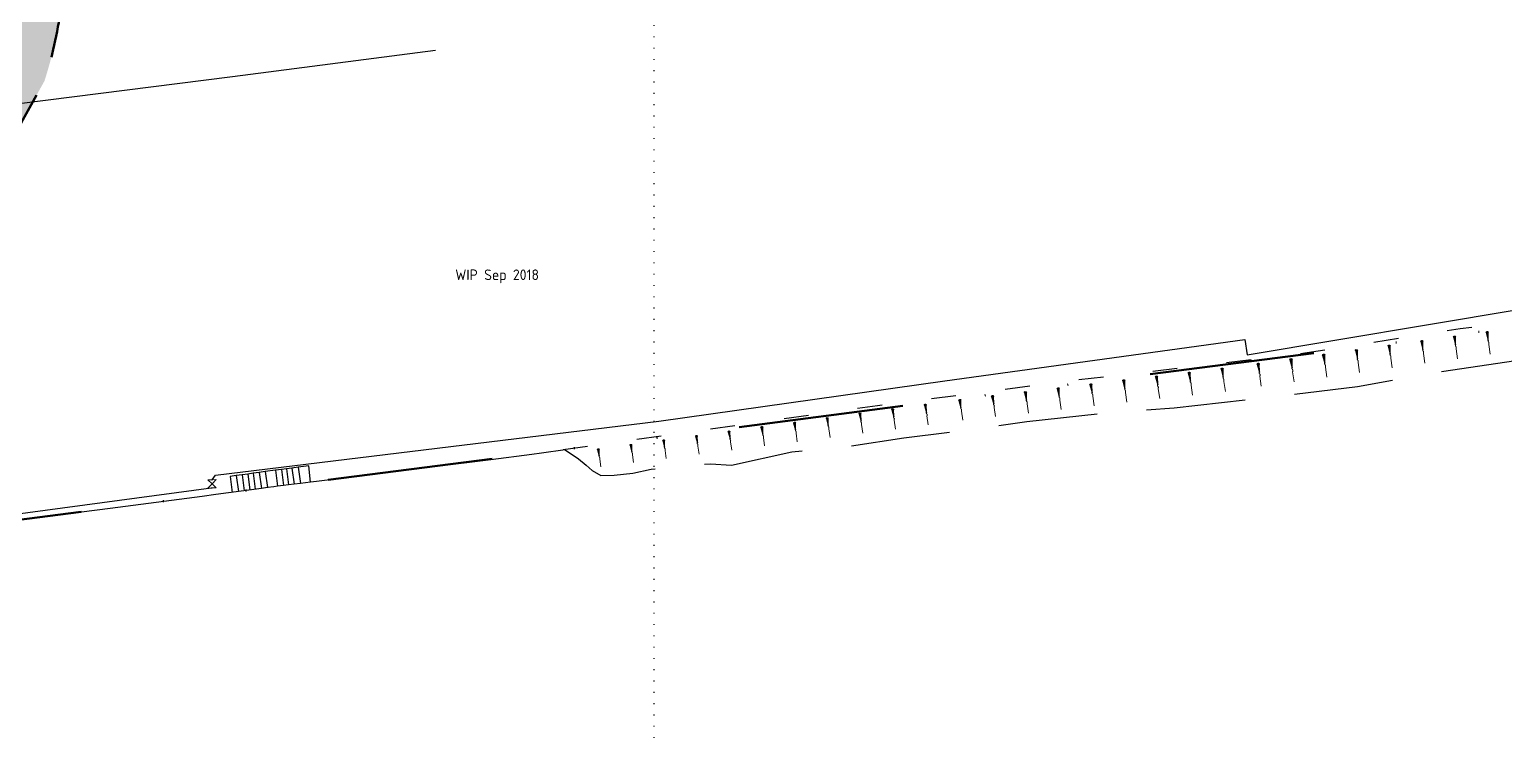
# Model space of a CAD drawing. Header units: millimetres. Extents: x 829698 to 839067, y 817400 to 823544.
# Drawn here: x 834624.4 to 834803.1, y 817902.4 to 817988.1 of the extents above; entities that cross this region are included whole.
import ezdxf

# ---------------------------------------------------------------- set-up
doc = ezdxf.new("R2010")
doc.units = ezdxf.units.MM
for name, pattern in [('3', [18.017443, 12.011629, -6.005814]), ('5', [9.008722, 3.002907, -6.005814]), ('B1_BDYF', [0]), ('DASHED2', [0.375, 0.25, -0.125]), ('DIVIDE', [1.25, 0.5, -0.25, 0, -0.25, 0, -0.25]), ('DOT', [6.35, 0, -6.35])]:
    doc.linetypes.add(name, pattern=pattern)
for name, color, linetype, lineweight in [('01-basemap', 8, 'Continuous', 15), ('01-bdy', 7, 'DIVIDE', 50), ('01-occup', 7, 'DASHED2', 50)]:
    doc.layers.add(name, color=color, linetype=linetype, lineweight=lineweight)
doc.layers.add('01-Grid', color=8, linetype='DOT')
doc.layers.add('01-hatch', color=7, linetype='Continuous', lineweight=0, true_color=0xa8def7)
doc.styles.add('HK_ENG_11', font='HK_ENG.ttf')

msp = doc.modelspace()

# ---------------------------------------------------------------- hatches: boundary and pattern name
at = {"layer": '01-basemap', "linetype": 'Continuous'}
h = msp.add_hatch(color=256, dxfattribs=at)
edge = h.paths.add_edge_path()
edge.add_ellipse((834797.013, 817950.848), major_axis=(0.124, 0.017), ratio=0.7317073, start_angle=0, end_angle=360)
h = msp.add_hatch(color=256, dxfattribs=at)
edge = h.paths.add_edge_path()
edge.add_ellipse((834800.975, 817951.397), major_axis=(0.123, 0.017), ratio=0.7317073, start_angle=0, end_angle=360)
for points in [[(834801.108, 817950.409), (834801.099, 817951.414), (834800.852, 817951.381)], [(834785.262, 817948.199), (834785.252, 817949.216), (834785.003, 817949.182)], [(834789.223, 817948.752), (834789.214, 817949.765), (834788.965, 817949.732)], [(834793.185, 817949.304), (834793.175, 817950.315), (834792.927, 817950.281)], [(834797.147, 817949.857), (834797.137, 817950.864), (834796.89, 817950.831)], [(834773.377, 817946.542), (834773.367, 817947.567), (834773.115, 817947.533)], [(834777.338, 817947.095), (834777.329, 817948.117), (834777.078, 817948.083)], [(834781.3, 817947.647), (834781.29, 817948.666), (834781.04, 817948.632)], [(834761.054, 817945.015), (834761.033, 817946.021), (834760.786, 817945.985)], [(834765.027, 817945.474), (834765.005, 817946.494), (834764.755, 817946.458)], [(834769, 817945.933), (834768.978, 817946.967), (834768.725, 817946.93)], [(834745.161, 817943.18), (834745.141, 817944.13), (834744.908, 817944.095)], [(834749.134, 817943.639), (834749.114, 817944.603), (834748.877, 817944.568)], [(834753.107, 817944.098), (834753.087, 817945.076), (834752.847, 817945.04)], [(834757.081, 817944.556), (834757.06, 817945.548), (834756.816, 817945.513)], [(834729.075, 817941.157), (834729.055, 817942.064), (834728.833, 817942.031)], [(834733.04, 817941.685), (834733.02, 817942.603), (834732.795, 817942.57)], [(834737.214, 817942.262), (834737.195, 817943.184), (834736.969, 817943.151)], [(834741.188, 817942.721), (834741.168, 817943.657), (834740.938, 817943.623)], [(834717.18, 817939.574), (834717.161, 817940.445), (834716.948, 817940.413)], [(834721.145, 817940.102), (834721.126, 817940.985), (834720.909, 817940.953)], [(834725.11, 817940.629), (834725.09, 817941.524), (834724.871, 817941.492)], [(834705.285, 817937.992), (834705.267, 817938.826), (834705.063, 817938.796)], [(834709.25, 817938.519), (834709.232, 817939.366), (834709.024, 817939.335)], [(834713.215, 817939.047), (834713.196, 817939.905), (834712.986, 817939.874)], [(834693.391, 817936.409), (834693.373, 817937.208), (834693.177, 817937.179)], [(834697.355, 817936.936), (834697.338, 817937.747), (834697.139, 817937.718)], [(834701.32, 817937.464), (834701.303, 817938.287), (834701.101, 817938.257)]]:
    msp.add_hatch(color=256, dxfattribs=at).paths.add_polyline_path(points)
h = msp.add_hatch(color=256, dxfattribs=at)
edge = h.paths.add_edge_path()
edge.add_ellipse((834785.127, 817949.199), major_axis=(0.125, 0.017), ratio=0.7317073, start_angle=0, end_angle=360)
h = msp.add_hatch(color=256, dxfattribs=at)
edge = h.paths.add_edge_path()
edge.add_ellipse((834789.089, 817949.749), major_axis=(0.124, 0.017), ratio=0.7317073, start_angle=0, end_angle=360)
h = msp.add_hatch(color=256, dxfattribs=at)
edge = h.paths.add_edge_path()
edge.add_ellipse((834793.051, 817950.298), major_axis=(0.124, 0.017), ratio=0.7317073, start_angle=0, end_angle=360)
h = msp.add_hatch(color=256, dxfattribs=at)
edge = h.paths.add_edge_path()
edge.add_ellipse((834773.241, 817947.55), major_axis=(0.126, 0.017), ratio=0.7317073, start_angle=0, end_angle=360)
h = msp.add_hatch(color=256, dxfattribs=at)
edge = h.paths.add_edge_path()
edge.add_ellipse((834777.203, 817948.1), major_axis=(0.125, 0.017), ratio=0.7317073, start_angle=0, end_angle=360)
h = msp.add_hatch(color=256, dxfattribs=at)
edge = h.paths.add_edge_path()
edge.add_ellipse((834781.165, 817948.649), major_axis=(0.125, 0.017), ratio=0.7317073, start_angle=0, end_angle=360)
h = msp.add_hatch(color=256, dxfattribs=at)
edge = h.paths.add_edge_path()
edge.add_ellipse((834756.938, 817945.531), major_axis=(0.122, 0.018), ratio=0.7317073, start_angle=0, end_angle=360)
h = msp.add_hatch(color=256, dxfattribs=at)
edge = h.paths.add_edge_path()
edge.add_ellipse((834760.909, 817946.003), major_axis=(0.123, 0.018), ratio=0.7317073, start_angle=0, end_angle=360)
h = msp.add_hatch(color=256, dxfattribs=at)
edge = h.paths.add_edge_path()
edge.add_ellipse((834764.88, 817946.476), major_axis=(0.125, 0.018), ratio=0.7317073, start_angle=0, end_angle=360)
h = msp.add_hatch(color=256, dxfattribs=at)
edge = h.paths.add_edge_path()
edge.add_ellipse((834768.852, 817946.949), major_axis=(0.127, 0.019), ratio=0.7317073, start_angle=0, end_angle=360)
h = msp.add_hatch(color=256, dxfattribs=at)
edge = h.paths.add_edge_path()
edge.add_ellipse((834745.024, 817944.113), major_axis=(0.116, 0.017), ratio=0.7317073, start_angle=0, end_angle=360)
h = msp.add_hatch(color=256, dxfattribs=at)
edge = h.paths.add_edge_path()
edge.add_ellipse((834748.995, 817944.585), major_axis=(0.118, 0.017), ratio=0.7317073, start_angle=0, end_angle=360)
h = msp.add_hatch(color=256, dxfattribs=at)
edge = h.paths.add_edge_path()
edge.add_ellipse((834752.967, 817945.058), major_axis=(0.12, 0.018), ratio=0.7317073, start_angle=0, end_angle=360)
h = msp.add_hatch(color=256, dxfattribs=at)
edge = h.paths.add_edge_path()
edge.add_ellipse((834728.944, 817942.047), major_axis=(0.111, 0.016), ratio=0.7317073, start_angle=0, end_angle=360)
h = msp.add_hatch(color=256, dxfattribs=at)
edge = h.paths.add_edge_path()
edge.add_ellipse((834732.907, 817942.587), major_axis=(0.113, 0.017), ratio=0.7317073, start_angle=0, end_angle=360)
h = msp.add_hatch(color=256, dxfattribs=at)
edge = h.paths.add_edge_path()
edge.add_ellipse((834737.082, 817943.167), major_axis=(0.113, 0.017), ratio=0.7317073, start_angle=0, end_angle=360)
h = msp.add_hatch(color=256, dxfattribs=at)
edge = h.paths.add_edge_path()
edge.add_ellipse((834741.053, 817943.64), major_axis=(0.115, 0.017), ratio=0.7317073, start_angle=0, end_angle=360)
h = msp.add_hatch(color=256, dxfattribs=at)
edge = h.paths.add_edge_path()
edge.add_ellipse((834717.054, 817940.429), major_axis=(0.107, 0.016), ratio=0.7317073, start_angle=0, end_angle=360)
h = msp.add_hatch(color=256, dxfattribs=at)
edge = h.paths.add_edge_path()
edge.add_ellipse((834721.017, 817940.969), major_axis=(0.108, 0.016), ratio=0.7317073, start_angle=0, end_angle=360)
h = msp.add_hatch(color=256, dxfattribs=at)
edge = h.paths.add_edge_path()
edge.add_ellipse((834724.981, 817941.508), major_axis=(0.11, 0.016), ratio=0.7317073, start_angle=0, end_angle=360)
h = msp.add_hatch(color=256, dxfattribs=at)
edge = h.paths.add_edge_path()
edge.add_ellipse((834705.165, 817938.811), major_axis=(0.102, 0.015), ratio=0.7317073, start_angle=0, end_angle=360)
h = msp.add_hatch(color=256, dxfattribs=at)
edge = h.paths.add_edge_path()
edge.add_ellipse((834709.128, 817939.351), major_axis=(0.104, 0.015), ratio=0.7317073, start_angle=0, end_angle=360)
h = msp.add_hatch(color=256, dxfattribs=at)
edge = h.paths.add_edge_path()
edge.add_ellipse((834713.091, 817939.89), major_axis=(0.105, 0.016), ratio=0.7317073, start_angle=0, end_angle=360)
h = msp.add_hatch(color=256, dxfattribs=at)
edge = h.paths.add_edge_path()
edge.add_ellipse((834693.275, 817937.193), major_axis=(0.0979, 0.0144), ratio=0.7317073, start_angle=0, end_angle=360)
h = msp.add_hatch(color=256, dxfattribs=at)
edge = h.paths.add_edge_path()
edge.add_ellipse((834697.238, 817937.733), major_axis=(0.0994, 0.0147), ratio=0.7317073, start_angle=0, end_angle=360)
h = msp.add_hatch(color=256, dxfattribs=at)
edge = h.paths.add_edge_path()
edge.add_ellipse((834701.202, 817938.272), major_axis=(0.101, 0.015), ratio=0.7317073, start_angle=0, end_angle=360)
at = {"layer": '01-hatch'}
h = msp.add_hatch(color=256, dxfattribs=at)
h.dxf.hatch_style = 1
edge = h.paths.add_edge_path()
edge.add_line((834369.107, 818080.928), (834331.665, 818055.723))
edge.add_line((834331.665, 818055.723), (834332.96, 818054.768))
edge.add_arc((834336.367, 818049.261), 6.476, 47.24968, 121.74562, ccw=False)
edge.add_line((834340.763, 818054.017), (834342.599, 818052.456))
edge.add_line((834342.599, 818052.456), (834341.797, 818051.748))
edge.add_line((834341.797, 818051.748), (834343.418, 818050.457))
edge.add_arc((834364.446, 818071.512), 29.757, 225.03726, 237.56982)
edge.add_arc((834372.113, 818082.596), 43.227, 236.87077, 252.63684)
edge.add_arc((834371.979, 818082.556), 43.149, 252.79046, 274.27675)
edge.add_line((834375.197, 818039.527), (834374.992, 818042.458))
edge.add_line((834374.992, 818042.458), (834444.063, 818047.286))
edge.add_line((834444.063, 818047.286), (834445.437, 818047.148))
edge.add_line((834445.437, 818047.148), (834445.569, 818045.259))
edge.add_line((834445.569, 818045.259), (834456.356, 818046.013))
edge.add_line((834456.356, 818046.013), (834456.533, 818046.028))
edge.add_arc((834456.683, 818043.7), 2.332, 90.50354, 93.68664, ccw=False)
edge.add_arc((834456.653, 818044.477), 1.556, 42.18343, 89.68172, ccw=False)
edge.add_line((834457.806, 818045.521), (834458.158, 818045.129))
edge.add_arc((834410.942, 818002.818), 63.4, 34.04965, 41.86441, ccw=False)
edge.add_arc((834410.942, 818002.818), 63.4, 23.89905, 34.04965, ccw=False)
edge.add_arc((834444.323, 818017.83), 26.8, 11.12504, 23.46655, ccw=False)
edge.add_arc((834444.323, 818017.83), 26.8, 3.99884, 11.12504, ccw=False)
edge.add_line((834471.058, 818019.699), (834473.006, 817992.984))
edge.add_arc((834529.325, 817999.937), 56.746, 187.03791, 245.0424)
edge.add_line((834505.381, 817948.489), (834508.491, 817947.023))
edge.add_arc((834532.25, 818007.712), 65.174, 248.6198, 258.31406)
edge.add_arc((834537.955, 818066.881), 124.436, 261.26134, 272.76612)
edge.add_line((834543.96, 817942.589), (834561.967, 817944.421))
edge.add_line((834561.967, 817944.421), (834596.5, 817947.931))
edge.add_line((834596.5, 817947.931), (834596.307, 817949.832))
edge.add_line((834596.307, 817949.832), (834599.888, 817951.778))
edge.add_line((834599.888, 817951.778), (834604.924, 817954.891))
edge.add_line((834604.924, 817954.891), (834606.387, 817955.943))
edge.add_arc((834576.227, 817997.592), 51.422, 305.90939, 316.16468)
edge.add_line((834613.32, 817961.977), (834615.797, 817964.745))
edge.add_arc((834575.971, 817997.894), 51.816, 320.22779, 326.90693)
edge.add_line((834619.382, 817969.602), (834620.608, 817971.648))
edge.add_line((834620.608, 817971.648), (834621.781, 817973.684))
edge.add_line((834621.781, 817973.684), (834622.922, 817975.98))
edge.add_line((834622.922, 817975.98), (834626.18, 817981.848))
edge.add_arc((834576.718, 817997.704), 51.941, 342.22577, 352.1706)
edge.add_line((834628.175, 817990.629), (834628.598, 817994.858))
edge.add_line((834628.598, 817994.858), (834628.06, 818002.615))
edge.add_line((834628.06, 818002.615), (834627.94, 818004.336))
edge.add_line((834627.94, 818004.336), (834627.452, 818011.314))
edge.add_line((834627.452, 818011.314), (834627.313, 818013.309))
edge.add_line((834627.313, 818013.309), (834626.612, 818023.335))
edge.add_line((834626.612, 818023.335), (834626.688, 818027.255))
edge.add_line((834626.688, 818027.255), (834626.737, 818032.912))
edge.add_line((834626.737, 818032.912), (834627.871, 818048.843))
edge.add_arc((834647.534, 818045.679), 19.915, 131.44659, 170.85822, ccw=False)
edge.add_line((834634.351, 818060.607), (834635.442, 818061.79))
edge.add_line((834635.442, 818061.79), (834637.864, 818064.719))
edge.add_arc((834653.939, 818049.275), 22.292, 119.73768, 136.14734, ccw=False)
edge.add_arc((834654.107, 818049.035), 22.583, 114.53175, 119.80447, ccw=False)
edge.add_line((834644.73, 818069.58), (834643.219, 818091.191))
edge.add_arc((834650.75, 818128.922), 38.475, 248.82554, 258.7126, ccw=False)
edge.add_line((834636.852, 818093.044), (834633.421, 818095.198))
edge.add_line((834633.421, 818095.198), (834633.282, 818095.055))
edge.add_line((834633.282, 818095.055), (834630.126, 818098.121))
edge.add_line((834630.126, 818098.121), (834630.162, 818098.158))
edge.add_line((834630.162, 818098.158), (834628.56, 818100.011))
edge.add_arc((834648.265, 818115.048), 24.787, 199.57015, 217.34555, ccw=False)
edge.add_arc((834645.664, 818113.166), 21.725, 186.26939, 197.19208, ccw=False)
edge.add_line((834624.069, 818110.794), (834606.145, 818108.938))
edge.add_arc((834588.588, 818108.656), 17.559, -49.53904, 0.91973, ccw=False)
edge.add_arc((834612.369, 818080.567), 19.245, 130.06068, 139.07831)
edge.add_arc((834597.887, 818093.228), 0.0815, 222.5071, 242.7949)
edge.add_line((834597.85, 818093.156), (834595.544, 818090.135))
edge.add_line((834595.544, 818090.135), (834594.814, 818088.741))
edge.add_arc((834578.071, 818098.293), 19.276, 318.26744, 330.2966, ccw=False)
edge.add_arc((834587.337, 818090.402), 7.114, 310.71954, 316.01268, ccw=False)
edge.add_arc((834586.501, 818091.238), 8.293, 275.54173, 311.33034, ccw=False)
edge.add_line((834587.302, 818082.984), (834588.267, 818069.376))
edge.add_line((834588.267, 818069.376), (834588.378, 818067.8))
edge.add_arc((834583.155, 818050.746), 17.836, 56.64365, 72.9739, ccw=False)
edge.add_line((834592.962, 818065.644), (834593.075, 818064.027))
edge.add_arc((834582.884, 818050.115), 17.245, 44.1735, 53.77396, ccw=False)
edge.add_line((834595.252, 818062.132), (834596.446, 818060.776))
edge.add_line((834596.446, 818060.776), (834598.082, 818060.89))
edge.add_line((834598.082, 818060.89), (834599.04, 818059.908))
edge.add_line((834599.04, 818059.908), (834601.918, 818057.426))
edge.add_line((834601.918, 818057.426), (834603.279, 818056.037))
edge.add_line((834603.279, 818056.037), (834605.115, 818053.509))
edge.add_line((834605.115, 818053.509), (834605.35, 818050.143))
edge.add_line((834605.35, 818050.143), (834606.886, 818050.251))
edge.add_line((834606.886, 818050.251), (834607.296, 818044.381))
edge.add_line((834607.296, 818044.381), (834609.127, 818018.203))
edge.add_line((834609.127, 818018.203), (834610.086, 818004.483))
edge.add_line((834610.086, 818004.483), (834610.253, 818002.089))
edge.add_line((834610.253, 818002.089), (834610.367, 818000.462))
edge.add_line((834610.367, 818000.462), (834610.487, 817998.114))
edge.add_arc((834531.876, 818021.669), 82.064, 327.16587, 343.31988, ccw=False)
edge.add_line((834600.83, 817977.173), (834599.779, 817975.596))
edge.add_arc((834530.999, 818022.764), 83.4, 321.13479, 325.55854, ccw=False)
edge.add_line((834595.936, 817970.431), (834593.512, 817968.041))
edge.add_line((834593.512, 817968.041), (834593.043, 817967.78))
edge.add_arc((834559.864, 818007.007), 51.376, 299.72195, 310.22503, ccw=False)
edge.add_arc((834571.075, 818003.745), 43.745, 276.73545, 289.02651, ccw=False)
edge.add_line((834576.206, 817960.301), (834550.305, 817957.601))
edge.add_line((834550.305, 817957.601), (834538.637, 817956.785))
edge.add_line((834538.637, 817956.785), (834531.609, 817956.926))
edge.add_arc((834546.563, 818029.877), 74.468, 243.53679, 258.41504, ccw=False)
edge.add_line((834513.379, 817963.212), (834507.04, 817967.841))
edge.add_line((834507.04, 817967.841), (834503.863, 817970.246))
edge.add_arc((834533.219, 818003.544), 44.392, 218.78909, 228.59984, ccw=False)
edge.add_line((834498.618, 817975.735), (834496.622, 817978.405))
edge.add_line((834496.622, 817978.405), (834496.059, 817979.238))
edge.add_line((834496.059, 817979.238), (834494.495, 817981.6))
edge.add_line((834494.495, 817981.6), (834493.943, 817982.434))
edge.add_line((834493.943, 817982.434), (834492.368, 817984.814))
edge.add_line((834492.368, 817984.814), (834492.162, 817985.125))
edge.add_line((834492.162, 817985.125), (834491.044, 817986.816))
edge.add_line((834491.044, 817986.816), (834490.561, 817987.604))
edge.add_arc((834506.824, 817997.034), 18.799, 183.99813, 210.10605, ccw=False)
edge.add_line((834488.07, 817995.723), (834486.257, 818021.664))
edge.add_line((834486.257, 818021.664), (834486.037, 818024.079))
edge.add_arc((834429.096, 818017.668), 57.3, 6.42386, 13.55892)
edge.add_arc((834428.752, 818017.558), 57.661, 13.58554, 22.01862)
edge.add_line((834482.207, 818039.175), (834482.038, 818041.593))
edge.add_line((834482.038, 818041.593), (834481.83, 818044.567))
edge.add_line((834481.83, 818044.567), (834486.836, 818044.936))
edge.add_line((834486.836, 818044.936), (834486.544, 818049.103))
edge.add_arc((834492.38, 818049.511), 5.85, 160.94691, 183.9987, ccw=False)
edge.add_arc((834492.24, 818049.582), 5.694, 139.61163, 161.15701, ccw=False)
edge.add_line((834487.902, 818053.272), (834473.705, 818067.197))
edge.add_arc((834467.907, 818084.562), 18.308, 279.44155, 288.46349, ccw=False)
edge.add_line((834470.91, 818066.502), (834469.722, 818066.334))
edge.add_line((834469.722, 818066.334), (834469.447, 818066.305))
edge.add_line((834469.447, 818066.305), (834466.848, 818066.212))
edge.add_arc((834467.292, 818086.467), 20.26, 246.14665, 268.74405, ccw=False)
edge.add_arc((834462.818, 818076.461), 9.3, 236.44385, 246.42607, ccw=False)
edge.add_line((834457.678, 818068.711), (834457.188, 818069.059))
edge.add_line((834457.188, 818069.059), (834456.906, 818069.283))
edge.add_line((834456.906, 818069.283), (834455.961, 818070.18))
edge.add_line((834455.961, 818070.18), (834455.725, 818070.446))
edge.add_arc((834445.429, 818061.714), 13.5, 40.29981, 48.0317)
edge.add_line((834454.457, 818071.752), (834453.514, 818072.526))
edge.add_arc((834445.429, 818061.714), 13.5, 53.21249, 93.9987)
edge.add_line((834444.488, 818075.182), (834376.238, 818070.411))
edge.add_arc((834375.757, 818078.302), 7.906, 252.82048, 273.48826, ccw=False)
edge.add_arc((834375.396, 818077.161), 6.709, 237.34639, 252.88967, ccw=False)
edge.add_arc((834377.278, 818078.158), 8.628, 161.27324, 230.37864, ccw=False)

# ---------------------------------------------------------------- linework, layer by layer
at = {"layer": '01-basemap', "linetype": 'Continuous', "lineweight": 30}
for p, q in [((834801.099, 817951.414), (834800.852, 817951.381)), ((834800.852, 817951.381), (834801.108, 817950.409)), ((834801.108, 817950.409), (834801.099, 817951.414)), ((834785.252, 817949.216), (834785.003, 817949.182)), ((834785.003, 817949.182), (834785.262, 817948.199)), ((834785.262, 817948.199), (834785.252, 817949.216)), ((834789.214, 817949.765), (834788.965, 817949.732)), ((834788.965, 817949.732), (834789.223, 817948.752)), ((834789.223, 817948.752), (834789.214, 817949.765)), ((834793.175, 817950.315), (834792.927, 817950.281)), ((834792.927, 817950.281), (834793.185, 817949.304)), ((834793.185, 817949.304), (834793.175, 817950.315)), ((834797.137, 817950.864), (834796.89, 817950.831)), ((834796.89, 817950.831), (834797.147, 817949.857)), ((834797.147, 817949.857), (834797.137, 817950.864)), ((834773.367, 817947.567), (834773.115, 817947.533)), ((834773.115, 817947.533), (834773.377, 817946.542)), ((834773.377, 817946.542), (834773.367, 817947.567)), ((834777.329, 817948.117), (834777.078, 817948.083)), ((834777.078, 817948.083), (834777.338, 817947.095)), ((834777.338, 817947.095), (834777.329, 817948.117)), ((834781.29, 817948.666), (834781.04, 817948.632)), ((834781.04, 817948.632), (834781.3, 817947.647)), ((834781.3, 817947.647), (834781.29, 817948.666)), ((834761.033, 817946.021), (834760.786, 817945.985)), ((834760.786, 817945.985), (834761.054, 817945.015)), ((834761.054, 817945.015), (834761.033, 817946.021)), ((834765.005, 817946.494), (834764.755, 817946.458)), ((834764.755, 817946.458), (834765.027, 817945.474)), ((834765.027, 817945.474), (834765.005, 817946.494)), ((834768.978, 817946.967), (834768.725, 817946.93)), ((834768.725, 817946.93), (834769, 817945.933)), ((834769, 817945.933), (834768.978, 817946.967)), ((834745.141, 817944.13), (834744.908, 817944.095)), ((834744.908, 817944.095), (834745.161, 817943.18)), ((834745.161, 817943.18), (834745.141, 817944.13)), ((834749.114, 817944.603), (834748.877, 817944.568)), ((834748.877, 817944.568), (834749.134, 817943.639)), ((834749.134, 817943.639), (834749.114, 817944.603)), ((834753.087, 817945.076), (834752.847, 817945.04)), ((834752.847, 817945.04), (834753.107, 817944.098)), ((834753.107, 817944.098), (834753.087, 817945.076)), ((834757.06, 817945.548), (834756.816, 817945.513)), ((834756.816, 817945.513), (834757.081, 817944.556)), ((834757.081, 817944.556), (834757.06, 817945.548)), ((834729.055, 817942.064), (834728.833, 817942.031)), ((834728.833, 817942.031), (834729.075, 817941.157)), ((834729.075, 817941.157), (834729.055, 817942.064)), ((834733.02, 817942.603), (834732.795, 817942.57)), ((834732.795, 817942.57), (834733.04, 817941.685)), ((834733.04, 817941.685), (834733.02, 817942.603)), ((834737.195, 817943.184), (834736.969, 817943.151)), ((834736.969, 817943.151), (834737.214, 817942.262)), ((834737.214, 817942.262), (834737.195, 817943.184)), ((834741.168, 817943.657), (834740.938, 817943.623)), ((834740.938, 817943.623), (834741.188, 817942.721)), ((834741.188, 817942.721), (834741.168, 817943.657)), ((834717.161, 817940.445), (834716.948, 817940.413)), ((834716.948, 817940.413), (834717.18, 817939.574)), ((834717.18, 817939.574), (834717.161, 817940.445)), ((834721.126, 817940.985), (834720.909, 817940.953)), ((834720.909, 817940.953), (834721.145, 817940.102)), ((834721.145, 817940.102), (834721.126, 817940.985)), ((834725.09, 817941.524), (834724.871, 817941.492)), ((834724.871, 817941.492), (834725.11, 817940.629)), ((834725.11, 817940.629), (834725.09, 817941.524)), ((834705.267, 817938.826), (834705.063, 817938.796)), ((834705.063, 817938.796), (834705.285, 817937.992)), ((834705.285, 817937.992), (834705.267, 817938.826)), ((834709.232, 817939.366), (834709.024, 817939.335)), ((834709.024, 817939.335), (834709.25, 817938.519)), ((834709.25, 817938.519), (834709.232, 817939.366)), ((834713.196, 817939.905), (834712.986, 817939.874)), ((834712.986, 817939.874), (834713.215, 817939.047)), ((834713.215, 817939.047), (834713.196, 817939.905)), ((834693.373, 817937.208), (834693.177, 817937.179)), ((834693.177, 817937.179), (834693.391, 817936.409)), ((834693.391, 817936.409), (834693.373, 817937.208)), ((834697.338, 817937.747), (834697.139, 817937.718)), ((834697.139, 817937.718), (834697.355, 817936.936)), ((834697.355, 817936.936), (834697.338, 817937.747)), ((834701.303, 817938.287), (834701.101, 817938.257)), ((834701.101, 817938.257), (834701.32, 817937.464)), ((834701.32, 817937.464), (834701.303, 817938.287))]:
    msp.add_line(p, q, dxfattribs=at)
at = {"layer": '01-basemap', "linetype": 'Continuous', "lineweight": 13}
for p, q in [((834797.212, 817949.374), (834797.373, 817948.183)), ((834801.173, 817949.928), (834801.334, 817948.74)), ((834785.328, 817947.713), (834785.49, 817946.511)), ((834789.289, 817948.267), (834789.451, 817947.069)), ((834793.251, 817948.82), (834793.412, 817947.626)), ((834773.443, 817946.051), (834773.607, 817944.839)), ((834777.405, 817946.605), (834777.568, 817945.397)), ((834781.366, 817947.159), (834781.529, 817945.954)), ((834757.15, 817944.082), (834757.323, 817942.911)), ((834761.125, 817944.534), (834761.299, 817943.346)), ((834765.099, 817944.986), (834765.276, 817943.782)), ((834769.073, 817945.438), (834769.253, 817944.218)), ((834741.254, 817942.273), (834741.416, 817941.169)), ((834745.228, 817942.725), (834745.393, 817941.604)), ((834749.202, 817943.178), (834749.369, 817942.04)), ((834753.176, 817943.63), (834753.346, 817942.475)), ((834729.139, 817940.723), (834729.297, 817939.653)), ((834733.104, 817941.245), (834733.264, 817940.161)), ((834737.279, 817941.821), (834737.439, 817940.733)), ((834713.276, 817938.636), (834713.425, 817937.622)), ((834717.241, 817939.158), (834717.393, 817938.13)), ((834721.207, 817939.68), (834721.361, 817938.638)), ((834725.173, 817940.201), (834725.329, 817939.145)), ((834701.378, 817937.07), (834701.522, 817936.099)), ((834705.344, 817937.592), (834705.49, 817936.607)), ((834709.31, 817938.114), (834709.457, 817937.115)), ((834693.447, 817936.027), (834693.586, 817935.084)), ((834697.413, 817936.549), (834697.554, 817935.592))]:
    msp.add_line(p, q, dxfattribs=at)
at = {"layer": '01-basemap', "linetype": 'B1_BDYF', "lineweight": 30, "flags": 128}
for points in [[(834538.762, 817964.877), (834570.381, 817972.436), (834616.653, 817978.319), (834616.676, 817978.322), (834648.968, 817982.404), (834673.554, 817985.584)], [(834646.475, 817933.512), (834646.484, 817933.524), (834646.896, 817934.053), (834700.598, 817940.634), (834735.278, 817945.501), (834771.603, 817950.501), (834771.875, 817948.664), (834804.731, 817954.14), (834830.58, 817957.371), (834830.036, 817960.637), (834864.525, 817965.228), (834904.387, 817970.5), (834910.375, 817971.276), (834933.774, 817974.31), (834934.386, 817969.752), (834997.445, 817977.881), (835046.168, 817983.633)], [(834532.081, 817913.348), (834535.219, 817914.538), (834535.664, 817913.999), (834550.772, 817919.808), (834552.99, 817920.381), (834568.921, 817922.452), (834569.22, 817923.291), (834571.332, 817923.428), (834571.53, 817922.754), (834613.002, 817928.043), (834646.39, 817932.52), (834646.492, 817932.534)]]:
    msp.add_lwpolyline(points, dxfattribs=at)
at = {"layer": '01-basemap', "linetype": '3', "lineweight": 30, "flags": 128}
msp.add_lwpolyline([(834689.258, 817937.147), (834690.871, 817936.038), (834691.824, 817935.298), (834692.554, 817934.622), (834693.604, 817934.016), (834695.189, 817934.07), (834697.448, 817934.308), (834699.701, 817934.815), (834706.885, 817935.455), (834709.423, 817935.264), (834716.746, 817936.891), (834723.321, 817937.518), (834730.306, 817938.585), (834735.859, 817939.292), (834745.199, 817940.562), (834754.7, 817941.605), (834763.032, 817942.239), (834775.34, 817943.634), (834785.266, 817944.809), (834794.882, 817946.552), (834806.633, 817948.304), (834815.774, 817949.576), (834825.34, 817951.456), (834833.009, 817952.65), (834840.209, 817952.929), (834847.282, 817953.157), (834856.837, 817954.614), (834866.931, 817956.041), (834875.268, 817956.669), (834884.276, 817957.769), (834896.227, 817959.336), (834907.318, 817960.808), (834916.232, 817961.641), (834930.012, 817963.842), (834935.488, 817964.29), (834937.435, 817965.642), (834938.667, 817967.769), (834938.824, 817969.152), (834938.844, 817969.322)], dxfattribs=at)
at = {"layer": '01-basemap', "linetype": '5', "lineweight": 30, "flags": 128}
msp.add_lwpolyline([(834933.178, 817968.607), (834921.26, 817967.463), (834906.498, 817965.947), (834895.168, 817964.545), (834882.955, 817962.297), (834874.642, 817960.899), (834856.834, 817958.591), (834847.139, 817957.635), (834827.704, 817955.409), (834797.713, 817951.801), (834777.645, 817948.657), (834751.251, 817945.583), (834727.094, 817942.473), (834689.02, 817937.123)], dxfattribs=at)
at = {"layer": '01-basemap', "linetype": 'Continuous', "lineweight": 30, "flags": 128}
for points in [[(834689.258, 817937.147), (834686.38, 817936.723), (834685.241, 817936.573), (834680.255, 817935.917), (834659.151, 817933.316), (834658.406, 817933.222), (834657.186, 817933.069), (834656.426, 817932.973), (834655.763, 817932.89), (834655.158, 817932.814), (834654.425, 817932.721), (834653.973, 817932.665), (834653.203, 817932.561), (834652.471, 817932.462), (834652.467, 817932.461), (834646.962, 817931.718), (834645.305, 817931.502), (834634.145, 817930.047), (834620.54, 817928.274), (834597.67, 817925.334), (834585.851, 817923.814), (834552.341, 817919.506), (834552.071, 817919.403), (834501.391, 817900.043)], [(834658.406, 817933.222), (834658.2, 817935.212), (834656.922, 817935.038), (834656.164, 817934.934), (834655.506, 817934.845), (834654.895, 817934.762), (834654.163, 817934.662), (834652.929, 817934.494), (834652.203, 817934.395), (834651.448, 817934.292), (834650.812, 817934.205), (834650.127, 817934.112), (834649.418, 817934.015), (834648.689, 817933.916), (834648.926, 817931.984)], [(834656.164, 817934.934), (834656.426, 817932.973), (834656.428, 817932.959)], [(834656.922, 817935.038), (834657.186, 817933.069)], [(834649.418, 817934.015), (834649.69, 817932.101), (834649.692, 817932.087)], [(834650.127, 817934.112), (834650.38, 817932.18)], [(834650.812, 817934.205), (834651.061, 817932.272)], [(834651.448, 817934.292), (834651.724, 817932.361)], [(834652.203, 817934.395), (834652.471, 817932.462), (834652.472, 817932.455), (834652.467, 817932.461)], [(834652.929, 817934.494), (834653.203, 817932.561), (834653.204, 817932.548)], [(834654.163, 817934.662), (834654.425, 817932.722)], [(834654.895, 817934.762), (834655.158, 817932.814)], [(834655.506, 817934.845), (834655.763, 817932.89)]]:
    msp.add_lwpolyline(points, dxfattribs=at)
at = {"layer": '01-basemap', "linetype": 'Continuous', "lineweight": 20, "flags": 128}
msp.add_lwpolyline([(834646.992, 817932.531), (834646.483, 817933.023), (834645.974, 817933.515), (834646.484, 817933.524), (834646.974, 817933.533), (834646.483, 817933.023), (834645.992, 817932.513), (834646.39, 817932.52), (834646.992, 817932.531)], dxfattribs=at)
at = {"layer": '01-basemap', "linetype": 'Continuous', "lineweight": 30}
for centre, major_axis in [((834797.013, 817950.848), (0.124, 0.017)), ((834800.975, 817951.397), (0.123, 0.017)), ((834785.127, 817949.199), (0.125, 0.017)), ((834789.089, 817949.749), (0.124, 0.017)), ((834793.051, 817950.298), (0.124, 0.017)), ((834773.241, 817947.55), (0.126, 0.017)), ((834756.938, 817945.531), (0.122, 0.018)), ((834760.909, 817946.003), (0.123, 0.018)), ((834764.88, 817946.476), (0.125, 0.018)), ((834768.852, 817946.949), (0.127, 0.019)), ((834745.024, 817944.113), (0.116, 0.017)), ((834728.944, 817942.047), (0.111, 0.016)), ((834732.907, 817942.587), (0.113, 0.017)), ((834737.082, 817943.167), (0.113, 0.017)), ((834741.053, 817943.64), (0.115, 0.017)), ((834717.054, 817940.429), (0.107, 0.016)), ((834705.165, 817938.811), (0.102, 0.015)), ((834709.128, 817939.351), (0.104, 0.015)), ((834713.091, 817939.89), (0.105, 0.016)), ((834693.275, 817937.193), (0.0979, 0.0144)), ((834697.238, 817937.733), (0.0994, 0.0147)), ((834701.202, 817938.272), (0.101, 0.015))]:
    msp.add_ellipse(centre, major_axis=major_axis, ratio=0.7317073, start_param=0, end_param=6.2831853, dxfattribs=at)
for centre, major_axis in [((834777.203, 817948.1), (0.125, 0.017)), ((834781.165, 817948.649), (0.125, 0.017)), ((834748.995, 817944.585), (0.118, 0.017)), ((834752.967, 817945.058), (0.12, 0.018)), ((834721.017, 817940.969), (0.108, 0.016)), ((834724.981, 817941.508), (0.11, 0.016))]:
    msp.add_ellipse(centre, major_axis=major_axis, ratio=0.7317073, dxfattribs=at)
at = {"layer": '01-basemap', "linetype": 'Continuous', "lineweight": 13}
for points in [[(834793.185, 817949.304), (834793.155, 817949.208), (834793.21, 817949.123), (834793.264, 817949.038), (834793.251, 817948.82)], [(834797.147, 817949.857), (834797.117, 817949.761), (834797.171, 817949.676), (834797.226, 817949.591), (834797.212, 817949.374)], [(834801.108, 817950.409), (834801.079, 817950.313), (834801.133, 817950.229), (834801.187, 817950.144), (834801.173, 817949.928)], [(834781.3, 817947.647), (834781.27, 817947.55), (834781.325, 817947.464), (834781.38, 817947.378), (834781.366, 817947.159)], [(834785.262, 817948.199), (834785.232, 817948.102), (834785.286, 817948.017), (834785.341, 817947.931), (834785.328, 817947.713)], [(834789.223, 817948.752), (834789.193, 817948.655), (834789.248, 817948.57), (834789.303, 817948.485), (834789.289, 817948.267)], [(834769, 817945.933), (834768.971, 817945.834), (834769.028, 817945.748), (834769.085, 817945.661), (834769.073, 817945.438)], [(834773.377, 817946.542), (834773.346, 817946.444), (834773.402, 817946.358), (834773.457, 817946.272), (834773.443, 817946.051)], [(834777.338, 817947.095), (834777.308, 817946.997), (834777.363, 817946.911), (834777.419, 817946.825), (834777.405, 817946.605)], [(834753.107, 817944.098), (834753.079, 817944.004), (834753.133, 817943.922), (834753.187, 817943.84), (834753.176, 817943.63)], [(834757.081, 817944.556), (834757.052, 817944.461), (834757.107, 817944.378), (834757.161, 817944.296), (834757.15, 817944.082)], [(834761.054, 817945.015), (834761.025, 817944.919), (834761.08, 817944.835), (834761.136, 817944.751), (834761.125, 817944.534)], [(834765.027, 817945.474), (834764.998, 817945.376), (834765.054, 817945.291), (834765.11, 817945.206), (834765.099, 817944.986)], [(834737.214, 817942.262), (834737.188, 817942.174), (834737.239, 817942.097), (834737.289, 817942.02), (834737.279, 817941.821)], [(834741.188, 817942.721), (834741.161, 817942.631), (834741.212, 817942.553), (834741.264, 817942.475), (834741.254, 817942.273)], [(834745.161, 817943.18), (834745.134, 817943.089), (834745.186, 817943.009), (834745.238, 817942.93), (834745.228, 817942.725)], [(834749.134, 817943.639), (834749.107, 817943.546), (834749.16, 817943.466), (834749.213, 817943.385), (834749.202, 817943.178)], [(834725.11, 817940.629), (834725.084, 817940.544), (834725.133, 817940.469), (834725.183, 817940.394), (834725.173, 817940.201)], [(834729.075, 817941.157), (834729.049, 817941.07), (834729.099, 817940.994), (834729.149, 817940.919), (834729.139, 817940.723)], [(834733.04, 817941.685), (834733.013, 817941.596), (834733.064, 817941.52), (834733.115, 817941.443), (834733.104, 817941.245)], [(834709.25, 817938.519), (834709.226, 817938.438), (834709.273, 817938.367), (834709.319, 817938.296), (834709.31, 817938.114)], [(834713.215, 817939.047), (834713.191, 817938.964), (834713.238, 817938.893), (834713.285, 817938.821), (834713.276, 817938.636)], [(834717.18, 817939.574), (834717.155, 817939.491), (834717.203, 817939.418), (834717.251, 817939.345), (834717.241, 817939.158)], [(834721.145, 817940.102), (834721.12, 817940.017), (834721.168, 817939.943), (834721.217, 817939.87), (834721.207, 817939.68)], [(834697.355, 817936.936), (834697.332, 817936.859), (834697.377, 817936.791), (834697.422, 817936.723), (834697.413, 817936.549)], [(834701.32, 817937.464), (834701.297, 817937.385), (834701.342, 817937.316), (834701.387, 817937.248), (834701.378, 817937.07)], [(834705.285, 817937.992), (834705.261, 817937.912), (834705.307, 817937.842), (834705.353, 817937.772), (834705.344, 817937.592)], [(834693.391, 817936.409), (834693.368, 817936.332), (834693.412, 817936.266), (834693.456, 817936.199), (834693.447, 817936.027)]]:
    msp.add_open_spline(points, degree=1, dxfattribs=at)
at = {"layer": '01-bdy', "ltscale": 40, "flags": 128}
msp.add_lwpolyline([(834328.826, 818399.497), (834366.572, 818373.349), (834355.826, 818358.183), (834346.055, 818343.554), (834340.896, 818336.18), (834331.154, 818321.969), (834340.389, 818315.216), (834336.624, 818309.828), (834328.547, 818297.509), (834322.058, 818288.942, -0.1752047), (834315.237, 818286.336), (834306.349, 818287.923, 0.2323309), (834293.229, 818283.101, 0.136231), (834285.961, 818270.395), (834277.176, 818250.389), (834270.995, 818237.545), (834264.654, 818226.052), (834252.662, 818207.069), (834242.75, 818191.422), (834230.03, 818171.079), (834218.394, 818151.816), (834214.232, 818145.524), (834209.561, 818137.723), (834175.873, 818082.258), (834168.313, 818069.588), (834159.505, 818055.423, 0.2107778), (834157.945, 818024.07, 0.1803086), (834175.259, 818003.891, 0.1721604), (834199.78, 817999.157, 0.1021905), (834213.411, 818003.679), (834221.184, 818008.735), (834236.604, 818018.98), (834264.376, 818037.348), (834297.078, 818058.952), (834310.419, 818067.872), (834352.558, 818095.842, 0.0821178), (834360.568, 818101.886, -0.0111336), (834370.062, 818110.415), (834378.808, 818118.816), (834383.625, 818114.163), (834387.46, 818117.774), (834394.78, 818124.931), (834415.092, 818144.448), (834423.246, 818152.193), (834426.223, 818152.175), (834428.346, 818156.445, -0.6860092), (834433.832, 818155.332, -0.0959868), (834433.77, 818152.667), (834438.28, 818169.874), (834459.677, 818175.04, -0.2423535), (834444.628, 818128.772), (834495.22, 818132.308), (834492.444, 818172.006), (834498.761, 818180.933, 0.1039461), (834533.697, 818164.791, 0.0281478), (834560.518, 818159.716), (834570.883, 818156.56, 0.0121816), (834580.152, 818154.03, 0.0118168), (834589.68, 818153.626, 0.018959), (834627.61, 818154.46), (834630.54, 818155.389), (834634.554, 818155.668), (834637.584, 818155.154, 0.0049786), (834647.569, 818156.042), (834660.846, 818157.365, -0.0231658), (834692.89, 818159.063), (834848.633, 818160.097), (834853.231, 818160.197), (834857.282, 818160.663), (834861.211, 818161.751, 0.0889444), (834868.247, 818167.266, 0.0912811), (834872.755, 818174.674, 0.061859), (834874.097, 818180.136), (834880.689, 818180.535), (834904.743, 818180.912, 0.0773196), (834909.187, 818172.28, 0.2675125), (834920.027, 818167.46, 0.0363799), (834937.243, 818170.543, 0.2494267), (834949.395, 818181.612), (834966.122, 818181.874), (835091.811, 818189.748), (835119.69, 818191.557), (835121.8, 818186.835, 0.0736969), (835125.906, 818181.809), (835207.274, 818194.473), (835208.699, 818185.317), (835222.078, 818190.193), (835227.487, 818191.158, 0.0490538), (835256.687, 818199.396), (835337.017, 818204.417, -0.0621859), (835336.51, 818151.72, 0.0557068), (835335.348, 818100.173), (835335.994, 818092.916), (835339.286, 818073.766), (835342.221, 818056.387), (835346.043, 818019.358), (835266.281, 818008.057), (835170.777, 817999.878), (835121.934, 817993.58), (835122.014, 817992.704), (835091.934, 817988.807), (835080.292, 817987.084), (835071.867, 817986.218), (835046.358, 817982.99), (835046.275, 817983.187), (834552.235, 817919.53), (834423.997, 817870.527), (834415.272, 817865.696), (834383.474, 817838.339), (834373.34, 817828.353), (834356.312, 817806.204), (834343.998, 817785.985), (834339.429, 817778.228), (834334.619, 817763.541), (834329.521, 817754.386), (834322.539, 817751.133), (834256.694, 817748.878), (834232.989, 817748.661), (834202.736, 817748.836), (834169.745, 817749.703), (834105.632, 817749.39), (834095.122, 817750.288), (834080.874, 817753.147), (834079.946, 817754.682), (834075.547, 817754.941), (834068.485, 817749.278), (834059.513, 817748.673), (834044.421, 817752.193), (834012.957, 817774.957, -0.0868696), (833954.966, 817841.557), (833951.38, 817849.526), (833950, 817873.199), (833950.511, 817999.932), (833951.109, 818019.469), (833950.597, 818024.558), (833950.593, 818042.647), (833948.989, 818071.095), (833950.364, 818103.034, -0.0940546), (833975.551, 818171.076, -0.0902906), (834009.286, 818209.372), (834009.749, 818241.21, -0.0189101), (834011.285, 818271.75), (834240.035, 818271.919)], format="xyb", close=True, dxfattribs=at)
msp.add_lwpolyline([(834328.826, 818399.497), (834366.572, 818373.349), (834355.826, 818358.183), (834346.055, 818343.554), (834340.896, 818336.18), (834331.154, 818321.969), (834340.389, 818315.216), (834336.624, 818309.828), (834328.547, 818297.509), (834322.058, 818288.942, -0.1752047), (834315.237, 818286.336), (834306.349, 818287.923, 0.2323309), (834293.229, 818283.101, 0.136231), (834285.961, 818270.395), (834277.176, 818250.389), (834270.995, 818237.545), (834264.654, 818226.052), (834252.662, 818207.069), (834242.75, 818191.422), (834230.03, 818171.079), (834218.394, 818151.816), (834214.232, 818145.524), (834209.561, 818137.723), (834175.873, 818082.258), (834168.313, 818069.588), (834159.505, 818055.423, 0.2107778), (834157.945, 818024.07, 0.1803086), (834175.259, 818003.891, 0.1721604), (834199.78, 817999.157, 0.1021905), (834213.411, 818003.679), (834221.184, 818008.735), (834236.604, 818018.98), (834264.376, 818037.348), (834297.078, 818058.952), (834310.419, 818067.872), (834352.558, 818095.842, 0.0821178), (834360.568, 818101.886, -0.0111336), (834370.062, 818110.415), (834378.808, 818118.816), (834383.625, 818114.163), (834387.46, 818117.774), (834394.78, 818124.931), (834415.092, 818144.448), (834423.246, 818152.193), (834426.223, 818152.175), (834428.346, 818156.445, -0.6860092), (834433.832, 818155.332, -0.0959868), (834433.77, 818152.667), (834438.28, 818169.874), (834459.677, 818175.04, -0.2423535), (834444.628, 818128.772), (834495.22, 818132.308), (834492.444, 818172.006), (834498.761, 818180.933, 0.1039461), (834533.697, 818164.791, 0.0281478), (834560.518, 818159.716), (834570.883, 818156.56, 0.0121816), (834580.152, 818154.03, 0.0118168), (834589.68, 818153.626, 0.018959), (834627.61, 818154.46), (834630.54, 818155.389), (834634.554, 818155.668), (834637.584, 818155.154, 0.0049786), (834647.569, 818156.042), (834660.846, 818157.365, -0.0231658), (834692.89, 818159.063), (834848.633, 818160.097), (834853.231, 818160.197), (834857.282, 818160.663), (834861.211, 818161.751, 0.0889444), (834868.247, 818167.266, 0.0912811), (834872.755, 818174.674, 0.061859), (834874.097, 818180.136), (834880.689, 818180.535), (834904.743, 818180.912, 0.0773196), (834909.187, 818172.28, 0.2675125), (834920.027, 818167.46, 0.0363799), (834937.243, 818170.543, 0.2494267), (834949.395, 818181.612), (834966.122, 818181.874), (835091.811, 818189.748), (835119.69, 818191.557), (835121.8, 818186.835, 0.0736969), (835125.906, 818181.809), (835207.274, 818194.473), (835208.699, 818185.317), (835222.078, 818190.193), (835227.487, 818191.158, 0.0490538), (835256.687, 818199.396), (835337.017, 818204.417, -0.0621859), (835336.51, 818151.72, 0.0557068), (835335.348, 818100.173), (835335.994, 818092.916), (835339.286, 818073.766), (835342.221, 818056.387), (835346.043, 818019.358), (835266.281, 818008.057), (835170.777, 817999.878), (835121.934, 817993.58), (835122.014, 817992.704), (835091.934, 817988.807), (835080.292, 817987.084), (835071.867, 817986.218), (835046.358, 817982.99), (835046.275, 817983.187), (834552.235, 817919.53), (834423.997, 817870.527), (834415.272, 817865.696), (834383.474, 817838.339), (834373.34, 817828.353), (834356.312, 817806.204), (834343.998, 817785.985), (834339.429, 817778.228), (834334.619, 817763.541), (834329.521, 817754.386), (834322.539, 817751.133), (834256.694, 817748.878), (834232.989, 817748.661), (834202.736, 817748.836), (834169.745, 817749.703), (834105.632, 817749.39), (834095.122, 817750.288), (834080.874, 817753.147), (834079.946, 817754.682), (834075.547, 817754.941), (834068.485, 817749.278), (834059.513, 817748.673), (834044.421, 817752.193), (834012.957, 817774.957, -0.0868696), (833954.966, 817841.557), (833951.38, 817849.526), (833950, 817873.199), (833950.511, 817999.932), (833951.109, 818019.469), (833950.597, 818024.558), (833950.593, 818042.647), (833948.989, 818071.095), (833950.364, 818103.034, -0.0940546), (833975.551, 818171.076, -0.0902906), (834009.286, 818209.372), (834009.749, 818241.21, -0.0189101), (834011.285, 818271.75), (834240.035, 818271.919)], format="xyb", close=True, dxfattribs=at)
at = {"layer": '01-Grid', "ltscale": 0.2}
msp.add_line((834700, 818701.025), (834700, 817400), dxfattribs=at)
at = {"layer": '01-occup', "ltscale": 40, "flags": 128}
msp.add_lwpolyline([(834643.219, 818091.191, -0.0431672), (834636.852, 818093.044), (834633.421, 818095.198), (834633.282, 818095.055), (834630.126, 818098.121), (834630.162, 818098.158), (834628.56, 818100.011, -0.0777157), (834624.91, 818106.745, -0.0476953), (834624.069, 818110.794), (834606.145, 818108.938, -0.2237957), (834599.982, 818095.297, 0.0393671), (834597.827, 818093.173, 0.0887542), (834597.85, 818093.156), (834595.544, 818090.135), (834594.814, 818088.741, -0.0525354), (834592.455, 818085.462, -0.0230998), (834591.978, 818085.011, -0.1574391), (834587.302, 818082.984), (834588.267, 818069.376), (834588.378, 818067.8, -0.071375), (834592.962, 818065.644), (834593.075, 818064.027, -0.0419144), (834595.252, 818062.132), (834596.446, 818060.776), (834598.082, 818060.89), (834599.04, 818059.908), (834601.918, 818057.426), (834603.279, 818056.037), (834605.115, 818053.509), (834605.35, 818050.143), (834606.886, 818050.251), (834607.296, 818044.381), (834609.127, 818018.203), (834610.086, 818004.483), (834610.253, 818002.089), (834610.367, 818000.462), (834610.487, 817998.114, -0.0706021), (834600.83, 817977.173), (834599.779, 817975.596, -0.0193046), (834595.936, 817970.431), (834593.512, 817968.041), (834593.043, 817967.78, -0.0458604), (834585.336, 817962.389, -0.0536813), (834576.206, 817960.301), (834550.305, 817957.601), (834538.637, 817956.785), (834531.609, 817956.926, -0.06501), (834513.379, 817963.212), (834507.04, 817967.841), (834503.863, 817970.246, -0.0428337), (834498.618, 817975.735), (834496.622, 817978.405), (834496.059, 817979.238), (834494.495, 817981.6), (834493.943, 817982.434), (834492.368, 817984.814), (834492.162, 817985.125), (834491.044, 817986.816), (834490.561, 817987.604, -0.1144127), (834488.07, 817995.723), (834486.257, 818021.664), (834486.037, 818024.079, 0.0311426), (834484.799, 818031.102, 0.0368129), (834482.207, 818039.175), (834482.038, 818041.593), (834481.83, 818044.567), (834486.836, 818044.936), (834486.544, 818049.103, -0.100923), (834486.85, 818051.421, -0.0942874), (834487.902, 818053.272), (834473.705, 818067.197, -0.039386), (834470.91, 818066.502), (834469.722, 818066.334), (834469.447, 818066.305), (834466.848, 818066.212, -0.0989206), (834459.099, 818067.937, -0.0435832), (834457.678, 818068.711), (834457.188, 818069.059), (834456.906, 818069.283), (834455.961, 818070.18), (834455.725, 818070.446, 0.0337495), (834454.457, 818071.752), (834453.514, 818072.526, 0.1798663), (834444.488, 818075.182), (834376.238, 818070.411, -0.0904255), (834373.422, 818070.749, -0.0679245), (834371.776, 818071.512, -0.3110126), (834369.107, 818080.928), (834331.665, 818055.723), (834332.96, 818054.768, -0.3370033), (834340.763, 818054.017), (834342.599, 818052.456), (834341.797, 818051.748), (834343.418, 818050.457, 0.0547382), (834348.488, 818046.396, 0.0689012), (834359.213, 818041.338, 0.0940272), (834375.197, 818039.527), (834374.992, 818042.458), (834444.063, 818047.286), (834445.437, 818047.148), (834445.569, 818045.259), (834456.356, 818046.013), (834456.533, 818046.028, -0.0138898), (834456.662, 818046.032, -0.2102696), (834457.806, 818045.521), (834458.158, 818045.129, -0.0341115), (834463.473, 818038.316, -0.0443194), (834468.906, 818028.503, -0.0539021), (834470.619, 818023.001, -0.031104), (834471.058, 818019.699), (834473.006, 817992.984, 0.2586385), (834505.381, 817948.489), (834508.491, 817947.023, 0.0423244), (834519.049, 817943.889, 0.0502412), (834543.96, 817942.589), (834561.967, 817944.421), (834596.5, 817947.931), (834596.307, 817949.832), (834599.888, 817951.778), (834604.924, 817954.891), (834606.387, 817955.943, 0.044777), (834613.32, 817961.977), (834615.797, 817964.745, 0.0291515), (834619.382, 817969.602), (834620.608, 817971.648), (834621.781, 817973.684), (834622.922, 817975.98), (834626.18, 817981.848, 0.0434198), (834628.175, 817990.629), (834628.598, 817994.858), (834628.06, 818002.615), (834627.94, 818004.336), (834627.452, 818011.314), (834627.313, 818013.309), (834626.612, 818023.335), (834626.688, 818027.255), (834626.737, 818032.912), (834627.871, 818048.843, -0.1736811), (834634.351, 818060.607), (834635.442, 818061.79), (834637.864, 818064.719, -0.0717232), (834642.882, 818068.631), (834643.777, 818069.117), (834644.73, 818069.58)], format="xyb", dxfattribs=at)

# ---------------------------------------------------------------- texts
at = {"layer": '01-basemap', "style": 'HK_ENG_11', "width": 1.1}
msp.add_text('WIP Sep 2018', height=1.28588, dxfattribs=at).set_placement((834675.954, 817957.72))

doc.saveas('drawing.dxf')
